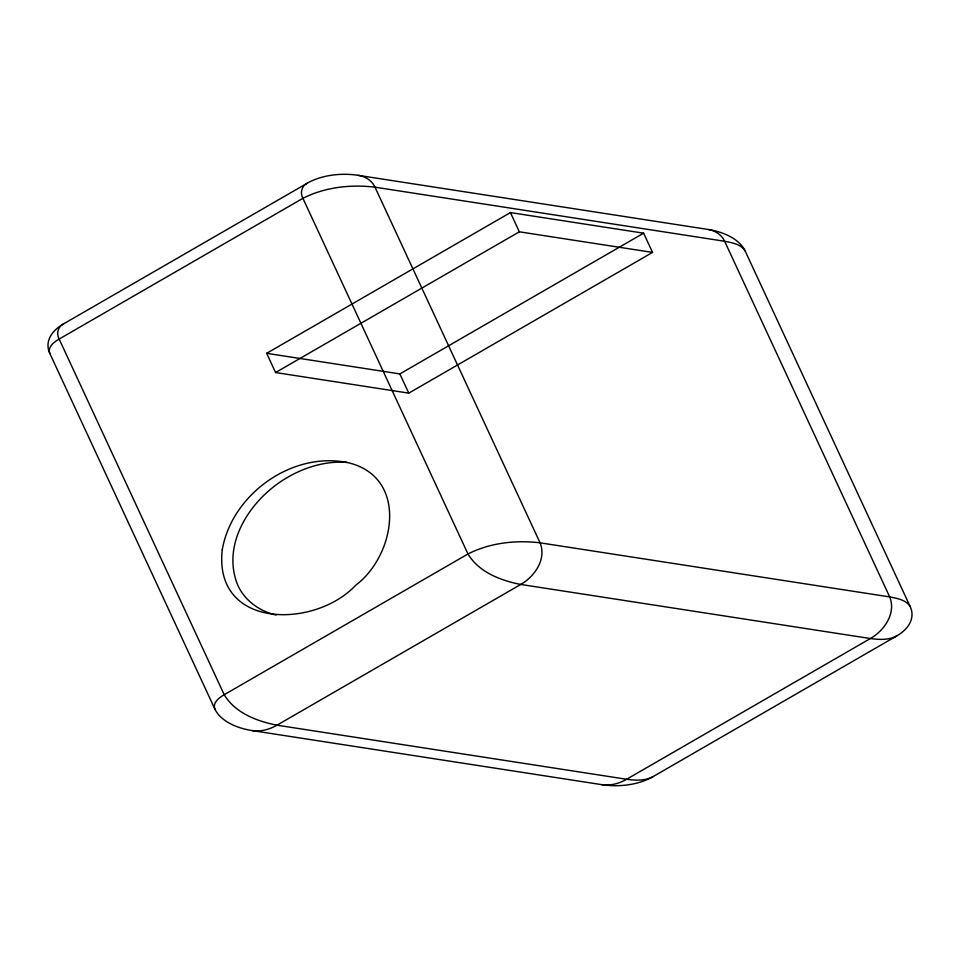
<?xml version="1.0" encoding="UTF-8"?>
<svg xmlns="http://www.w3.org/2000/svg" width="960" height="960" viewBox="0 0 960 960"><rect width="100%" height="100%" fill="white"/><g stroke="black" fill="none" stroke-linecap="round" stroke-linejoin="round"><path stroke-width="1.44" d="M745.14 250.968A52.776 30.468 0 0 0 707.82 229.416L358.188 175.332A52.776 30.468 0 0 0 307.212 183.216L63.456 323.952C57.864 326.604 56.184 333.852 59.148 339.06L224.208 694.716C235.104 712.944 257.04 721.32 276.984 725.184L626.616 779.268C635.292 780.468 644.796 780.996 652.788 776.784L896.544 636.048A52.776 30.468 0 0 0 910.2 606.612L745.14 250.968C740.94 244.068 731.916 242.712 724.632 241.26L375 187.176C350.688 184.272 324.9 187.116 302.916 198.324L59.148 339.06C54.312 341.892 47.28 346.896 49.8 353.388L214.86 709.032A52.776 30.468 0 0 0 252.18 730.584L601.812 784.668C610.392 785.94 619.188 783.54 626.616 779.268L870.372 638.532C884.292 630.66 896.376 613.128 889.692 596.916L724.632 241.26C721.788 234.936 715.428 230.736 708.708 229.572M307.212 183.216C301.62 185.868 299.94 193.116 302.916 198.324L467.976 553.98C478.86 572.208 500.796 580.596 520.752 584.448L870.372 638.532C879.06 639.732 888.552 640.26 896.544 636.048M266.664 353.316L510.432 212.58L643.62 233.184L652.536 252.408L408.78 393.144L275.592 372.54L266.664 353.316L399.864 373.92L643.62 233.184M275.592 372.54L519.348 231.804L652.536 252.408M344.4 462.216C324.672 461.34 305.052 467.292 288.048 477.072C251.868 497.544 220.44 543.12 237.816 585.288C244.776 600.696 259.788 611.388 276.072 615.012M252.18 730.584C260.76 731.856 269.556 729.456 276.984 725.184L520.752 584.448C534.66 576.576 546.756 559.044 540.06 542.82L375 187.176C372.024 180.552 365.244 176.316 358.188 175.332M910.2 606.612C905.988 599.724 896.988 598.356 889.692 596.916L540.06 542.82C515.748 539.928 489.96 542.76 467.976 553.98L224.208 694.716C219.384 697.536 212.34 702.552 214.86 709.032M510.432 212.58L519.348 231.804M399.864 373.92L408.78 393.144M341.124 462.12A47.424 27.384 0 0 1 346.908 462.372M49.8 353.388A52.776 30.468 0 0 1 63.456 323.952M652.788 776.784A52.776 30.468 0 0 1 601.812 784.668M222.252 549.768C213.42 629.604 314.964 628.728 355.62 585.312C395.208 555.828 408.792 478.092 349.164 462.948C293.136 450.3 231.96 493.824 222.252 549.768"/></g></svg>
